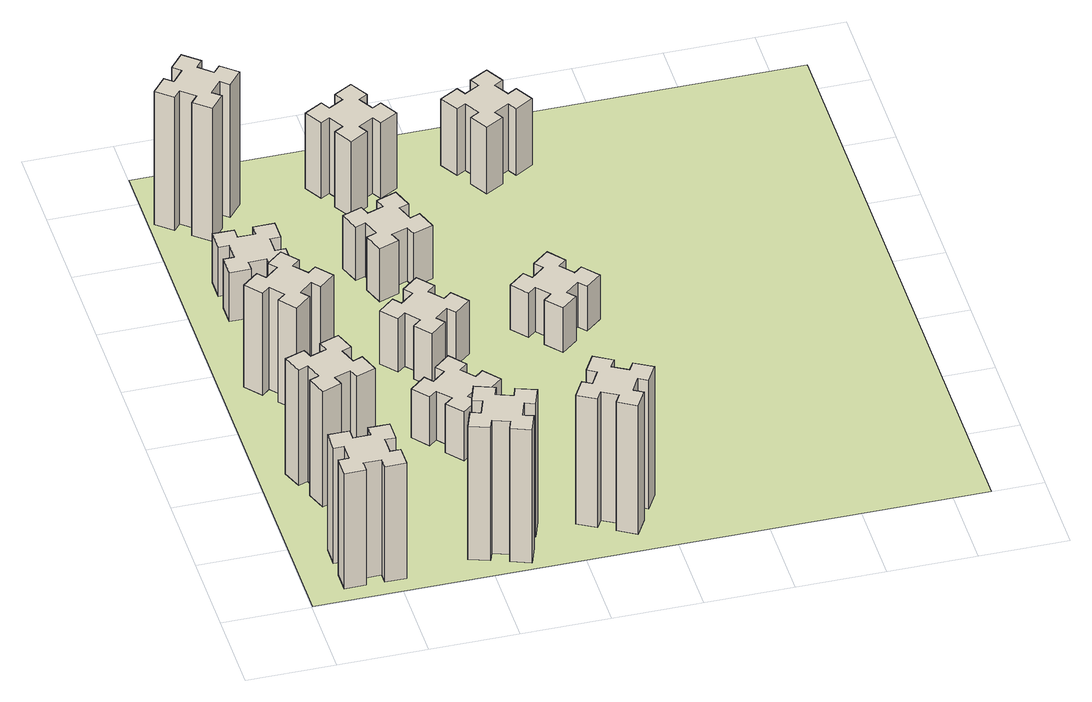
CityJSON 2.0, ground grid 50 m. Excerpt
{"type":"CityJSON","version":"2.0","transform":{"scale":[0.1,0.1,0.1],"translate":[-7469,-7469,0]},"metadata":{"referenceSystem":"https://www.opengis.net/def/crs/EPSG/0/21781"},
"CityObjects":{
"building1":{"type":"Building","attributes":{"class":"1000","function":"1000","usage":"1000","yearOfConstruction":2016,"roofType":"1000","measuredHeight":78,"storeysAboveGround":30,"storeysBelowGround":0},"geometry":[{"type":"Solid","lod":"1","boundaries":[[[[0,1,2,3,4,5,6,7,8,9,10,11,12,13,14,15,16,17,18,19]],[[17,16,20,21]],[[16,15,22,20]],[[15,14,23,22]],[[14,13,24,23]],[[13,12,25,24]],[[12,11,26,25]],[[11,10,27,26]],[[10,9,28,27]],[[9,8,29,28]],[[8,7,30,29]],[[7,6,31,30]],[[6,5,32,31]],[[5,4,33,32]],[[4,3,34,33]],[[3,2,35,34]],[[2,1,36,35]],[[1,0,37,36]],[[0,19,38,37]],[[19,18,39,38]],[[18,17,21,39]],[[24,25,26,27,28,29,30,31,32,33,34,35,36,37,38,39,21,20,22,23]]]]}]},
"building2":{"type":"Building","attributes":{"class":"1000","function":"1000","usage":"1000","yearOfConstruction":2016,"roofType":"1000","measuredHeight":78,"storeysAboveGround":30,"storeysBelowGround":0},"geometry":[{"type":"Solid","lod":"1","boundaries":[[[[40,41,42,43,44,45,46,47,48,49,50,51,52,53,54,55,56,57,58,59]],[[57,56,60,61]],[[56,55,62,60]],[[55,54,63,62]],[[54,53,64,63]],[[53,52,65,64]],[[52,51,66,65]],[[51,50,67,66]],[[50,49,68,67]],[[49,48,69,68]],[[48,47,70,69]],[[47,46,71,70]],[[46,45,72,71]],[[45,44,73,72]],[[44,43,74,73]],[[43,42,75,74]],[[42,41,76,75]],[[41,40,77,76]],[[40,59,78,77]],[[59,58,79,78]],[[58,57,61,79]],[[64,65,66,67,68,69,70,71,72,73,74,75,76,77,78,79,61,60,62,63]]]]}]},
"building3":{"type":"Building","attributes":{"class":"1000","function":"1000","usage":"1000","yearOfConstruction":2016,"roofType":"1000","measuredHeight":69,"storeysAboveGround":30,"storeysBelowGround":0},"geometry":[{"type":"Solid","lod":"1","boundaries":[[[[80,81,82,83,84,85,86,87,88,89,90,91,92,93,94,95,96,97,98,99]],[[97,96,100,101]],[[96,95,102,100]],[[95,94,103,102]],[[94,93,104,103]],[[93,92,105,104]],[[92,91,106,105]],[[91,90,107,106]],[[90,89,108,107]],[[89,88,109,108]],[[88,87,110,109]],[[87,86,111,110]],[[86,85,112,111]],[[85,84,113,112]],[[84,83,114,113]],[[83,82,115,114]],[[82,81,116,115]],[[81,80,117,116]],[[80,99,118,117]],[[99,98,119,118]],[[98,97,101,119]],[[104,105,106,107,108,109,110,111,112,113,114,115,116,117,118,119,101,100,102,103]]]]}]},
"building4":{"type":"Building","attributes":{"class":"1000","function":"1000","usage":"1000","yearOfConstruction":2016,"roofType":"1000","measuredHeight":33,"storeysAboveGround":30,"storeysBelowGround":0},"geometry":[{"type":"Solid","lod":"1","boundaries":[[[[120,121,122,123,124,125,126,127,128,129,130,131,132,133,134,135,136,137,138,139]],[[137,136,140,141]],[[136,135,142,140]],[[135,134,143,142]],[[134,133,144,143]],[[133,132,145,144]],[[132,131,146,145]],[[131,130,147,146]],[[130,129,148,147]],[[129,128,149,148]],[[128,127,150,149]],[[127,126,151,150]],[[126,125,152,151]],[[125,124,153,152]],[[124,123,154,153]],[[123,122,155,154]],[[122,121,156,155]],[[121,120,157,156]],[[120,139,158,157]],[[139,138,159,158]],[[138,137,141,159]],[[144,145,146,147,148,149,150,151,152,153,154,155,156,157,158,159,141,140,142,143]]]]}]},
"building5":{"type":"Building","attributes":{"class":"1000","function":"1000","usage":"1000","yearOfConstruction":2016,"roofType":"1000","measuredHeight":90,"storeysAboveGround":30,"storeysBelowGround":0},"geometry":[{"type":"Solid","lod":"1","boundaries":[[[[160,161,162,163,164,165,166,167,168,169,170,171,172,173,174,175,176,177,178,179]],[[177,176,180,181]],[[176,175,182,180]],[[175,174,183,182]],[[174,173,184,183]],[[173,172,185,184]],[[172,171,186,185]],[[171,170,187,186]],[[170,169,188,187]],[[169,168,189,188]],[[168,167,190,189]],[[167,166,191,190]],[[166,165,192,191]],[[165,164,193,192]],[[164,163,194,193]],[[163,162,195,194]],[[162,161,196,195]],[[161,160,197,196]],[[160,179,198,197]],[[179,178,199,198]],[[178,177,181,199]],[[184,185,186,187,188,189,190,191,192,193,194,195,196,197,198,199,181,180,182,183]]]]}]},
"building6":{"type":"Building","attributes":{"class":"1000","function":"1000","usage":"1000","yearOfConstruction":2016,"roofType":"1000","measuredHeight":90,"storeysAboveGround":30,"storeysBelowGround":0},"geometry":[{"type":"Solid","lod":"1","boundaries":[[[[200,201,202,203,204,205,206,207,208,209,210,211,212,213,214,215,216,217,218,219]],[[217,216,220,221]],[[216,215,222,220]],[[215,214,223,222]],[[214,213,224,223]],[[213,212,225,224]],[[212,211,226,225]],[[211,210,227,226]],[[210,209,228,227]],[[209,208,229,228]],[[208,207,230,229]],[[207,206,231,230]],[[206,205,232,231]],[[205,204,233,232]],[[204,203,234,233]],[[203,202,235,234]],[[202,201,236,235]],[[201,200,237,236]],[[200,219,238,237]],[[219,218,239,238]],[[218,217,221,239]],[[224,225,226,227,228,229,230,231,232,233,234,235,236,237,238,239,221,220,222,223]]]]}]},
"building7":{"type":"Building","attributes":{"class":"1000","function":"1000","usage":"1000","yearOfConstruction":2016,"roofType":"1000","measuredHeight":33,"storeysAboveGround":30,"storeysBelowGround":0},"geometry":[{"type":"Solid","lod":"1","boundaries":[[[[240,241,242,243,244,245,246,247,248,249,250,251,252,253,254,255,256,257,258,259]],[[257,256,260,261]],[[256,255,262,260]],[[255,254,263,262]],[[254,253,264,263]],[[253,252,265,264]],[[252,251,266,265]],[[251,250,267,266]],[[250,249,268,267]],[[249,248,269,268]],[[248,247,270,269]],[[247,246,271,270]],[[246,245,272,271]],[[245,244,273,272]],[[244,243,274,273]],[[243,242,275,274]],[[242,241,276,275]],[[241,240,277,276]],[[240,259,278,277]],[[259,258,279,278]],[[258,257,261,279]],[[264,265,266,267,268,269,270,271,272,273,274,275,276,277,278,279,261,260,262,263]]]]}]},
"building8":{"type":"Building","attributes":{"class":"1000","function":"1000","usage":"1000","yearOfConstruction":2016,"roofType":"1000","measuredHeight":36,"storeysAboveGround":30,"storeysBelowGround":0},"geometry":[{"type":"Solid","lod":"1","boundaries":[[[[280,281,282,283,284,285,286,287,288,289,290,291,292,293,294,295,296,297,298,299]],[[297,296,300,301]],[[296,295,302,300]],[[295,294,303,302]],[[294,293,304,303]],[[293,292,305,304]],[[292,291,306,305]],[[291,290,307,306]],[[290,289,308,307]],[[289,288,309,308]],[[288,287,310,309]],[[287,286,311,310]],[[286,285,312,311]],[[285,284,313,312]],[[284,283,314,313]],[[283,282,315,314]],[[282,281,316,315]],[[281,280,317,316]],[[280,299,318,317]],[[299,298,319,318]],[[298,297,301,319]],[[304,305,306,307,308,309,310,311,312,313,314,315,316,317,318,319,301,300,302,303]]]]}]},
"building9":{"type":"Building","attributes":{"class":"1000","function":"1000","usage":"1000","yearOfConstruction":2016,"roofType":"1000","measuredHeight":87,"storeysAboveGround":30,"storeysBelowGround":0},"geometry":[{"type":"Solid","lod":"1","boundaries":[[[[320,321,322,323,324,325,326,327,328,329,330,331,332,333,334,335,336,337,338,339]],[[337,336,340,341]],[[336,335,342,340]],[[335,334,343,342]],[[334,333,344,343]],[[333,332,345,344]],[[332,331,346,345]],[[331,330,347,346]],[[330,329,348,347]],[[329,328,349,348]],[[328,327,350,349]],[[327,326,351,350]],[[326,325,352,351]],[[325,324,353,352]],[[324,323,354,353]],[[323,322,355,354]],[[322,321,356,355]],[[321,320,357,356]],[[320,339,358,357]],[[339,338,359,358]],[[338,337,341,359]],[[344,345,346,347,348,349,350,351,352,353,354,355,356,357,358,359,341,340,342,343]]]]}]},
"building10":{"type":"Building","attributes":{"class":"1000","function":"1000","usage":"1000","yearOfConstruction":2016,"roofType":"1000","measuredHeight":36,"storeysAboveGround":30,"storeysBelowGround":0},"geometry":[{"type":"Solid","lod":"1","boundaries":[[[[360,361,362,363,364,365,366,367,368,369,370,371,372,373,374,375,376,377,378,379]],[[377,376,380,381]],[[376,375,382,380]],[[375,374,383,382]],[[374,373,384,383]],[[373,372,385,384]],[[372,371,386,385]],[[371,370,387,386]],[[370,369,388,387]],[[369,368,389,388]],[[368,367,390,389]],[[367,366,391,390]],[[366,365,392,391]],[[365,364,393,392]],[[364,363,394,393]],[[363,362,395,394]],[[362,361,396,395]],[[361,360,397,396]],[[360,379,398,397]],[[379,378,399,398]],[[378,377,381,399]],[[384,385,386,387,388,389,390,391,392,393,394,395,396,397,398,399,381,380,382,383]]]]}]},
"building11":{"type":"Building","attributes":{"class":"1000","function":"1000","usage":"1000","yearOfConstruction":2016,"roofType":"1000","measuredHeight":51,"storeysAboveGround":30,"storeysBelowGround":0},"geometry":[{"type":"Solid","lod":"1","boundaries":[[[[400,401,402,403,404,405,406,407,408,409,410,411,412,413,414,415,416,417,418,419]],[[417,416,420,421]],[[416,415,422,420]],[[415,414,423,422]],[[414,413,424,423]],[[413,412,425,424]],[[412,411,426,425]],[[411,410,427,426]],[[410,409,428,427]],[[409,408,429,428]],[[408,407,430,429]],[[407,406,431,430]],[[406,405,432,431]],[[405,404,433,432]],[[404,403,434,433]],[[403,402,435,434]],[[402,401,436,435]],[[401,400,437,436]],[[400,419,438,437]],[[419,418,439,438]],[[418,417,421,439]],[[424,425,426,427,428,429,430,431,432,433,434,435,436,437,438,439,421,420,422,423]]]]}]},
"building12":{"type":"Building","attributes":{"class":"1000","function":"1000","usage":"1000","yearOfConstruction":2016,"roofType":"1000","measuredHeight":30,"storeysAboveGround":30,"storeysBelowGround":0},"geometry":[{"type":"Solid","lod":"1","boundaries":[[[[440,441,442,443,444,445,446,447,448,449,450,451,452,453,454,455,456,457,458,459]],[[457,456,460,461]],[[456,455,462,460]],[[455,454,463,462]],[[454,453,464,463]],[[453,452,465,464]],[[452,451,466,465]],[[451,450,467,466]],[[450,449,468,467]],[[449,448,469,468]],[[448,447,470,469]],[[447,446,471,470]],[[446,445,472,471]],[[445,444,473,472]],[[444,443,474,473]],[[443,442,475,474]],[[442,441,476,475]],[[441,440,477,476]],[[440,459,478,477]],[[459,458,479,478]],[[458,457,461,479]],[[464,465,466,467,468,469,470,471,472,473,474,475,476,477,478,479,461,460,462,463]]]]}]},
"building13":{"type":"Building","attributes":{"class":"1000","function":"1000","usage":"1000","yearOfConstruction":2016,"roofType":"1000","measuredHeight":45,"storeysAboveGround":30,"storeysBelowGround":0},"geometry":[{"type":"Solid","lod":"1","boundaries":[[[[480,481,482,483,484,485,486,487,488,489,490,491,492,493,494,495,496,497,498,499]],[[497,496,500,501]],[[496,495,502,500]],[[495,494,503,502]],[[494,493,504,503]],[[493,492,505,504]],[[492,491,506,505]],[[491,490,507,506]],[[490,489,508,507]],[[489,488,509,508]],[[488,487,510,509]],[[487,486,511,510]],[[486,485,512,511]],[[485,484,513,512]],[[484,483,514,513]],[[483,482,515,514]],[[482,481,516,515]],[[481,480,517,516]],[[480,499,518,517]],[[499,498,519,518]],[[498,497,501,519]],[[504,505,506,507,508,509,510,511,512,513,514,515,516,517,518,519,501,500,502,503]]]]}]},
"landuse1":{"type":"LandUse","attributes":{"name":"plot1","function":"1010"},"geometry":[{"type":"MultiSurface","lod":"1","boundaries":[[[520,521,522,523]]]}]}
},
"vertices":[
[265,325,0],[265,225,0],[205,225,0],[205,105,0],[325,105,0],[325,165,0],[425,165,0],[425,105,0],[545,105,0],[545,225,0],[485,225,0],[485,325,0],[545,325,0],[545,445,0],[425,445,0],[425,385,0],[325,385,0],[325,445,0],[205,445,0],[205,325,0],[325,385,780],[325,445,780],[425,385,780],[425,445,780],[545,445,780],[545,325,780],[485,325,780],[485,225,780],[545,225,780],[545,105,780],[425,105,780],[425,165,780],[325,165,780],[325,105,780],[205,105,780],[205,225,780],[265,225,780],[265,325,780],[205,325,780],[205,445,780],
[255,1025,0],[289,931,0],[233,910,0],[274,797,0],[387,839,0],[366,895,0],[460,929,0],[480,873,0],[593,914,0],[552,1027,0],[496,1006,0],[462,1100,0],[518,1120,0],[477,1233,0],[364,1192,0],[385,1136,0],[291,1102,0],[270,1158,0],[157,1117,0],[199,1004,0],[291,1102,780],[270,1158,780],[385,1136,780],[364,1192,780],[477,1233,780],[518,1120,780],[462,1100,780],[496,1006,780],[552,1027,780],[593,914,780],[480,873,780],[460,929,780],[366,895,780],[387,839,780],[274,797,780],[233,910,780],[289,931,780],[255,1025,780],[199,1004,780],[157,1117,780],
[492,1888,0],[427,1964,0],[473,2003,0],[396,2095,0],[304,2018,0],[343,1972,0],[266,1907,0],[228,1953,0],[136,1876,0],[213,1784,0],[259,1823,0],[323,1746,0],[277,1708,0],[354,1616,0],[446,1693,0],[408,1739,0],[484,1803,0],[523,1757,0],[615,1834,0],[538,1926,0],[484,1803,690],[523,1757,690],[408,1739,690],[446,1693,690],[354,1616,690],[277,1708,690],[323,1746,690],[259,1823,690],[213,1784,690],[136,1876,690],[228,1953,690],[266,1907,690],[343,1972,690],[304,2018,690],[396,2095,690],[473,2003,690],[427,1964,690],[492,1888,690],[538,1926,690],[615,1834,690],
[485,2545,0],[485,2645,0],[545,2645,0],[545,2765,0],[425,2765,0],[425,2705,0],[325,2705,0],[325,2765,0],[205,2765,0],[205,2645,0],[265,2645,0],[265,2545,0],[205,2545,0],[205,2425,0],[325,2425,0],[325,2485,0],[425,2485,0],[425,2425,0],[545,2425,0],[545,2545,0],[425,2485,330],[425,2425,330],[325,2485,330],[325,2425,330],[205,2425,330],[205,2545,330],[265,2545,330],[265,2645,330],[205,2645,330],[205,2765,330],[325,2765,330],[325,2705,330],[425,2705,330],[425,2765,330],[545,2765,330],[545,2645,330],[485,2645,330],[485,2545,330],[545,2545,330],[545,2425,330],
[1029,360,0],[995,266,0],[939,287,0],[897,174,0],[1010,133,0],[1031,189,0],[1125,155,0],[1104,99,0],[1217,57,0],[1258,170,0],[1202,191,0],[1236,285,0],[1292,264,0],[1333,377,0],[1220,418,0],[1200,362,0],[1106,396,0],[1127,452,0],[1014,493,0],[973,380,0],[1106,396,900],[1127,452,900],[1200,362,900],[1220,418,900],[1333,377,900],[1292,264,900],[1236,285,900],[1202,191,900],[1258,170,900],[1217,57,900],[1104,99,900],[1125,155,900],[1031,189,900],[1010,133,900],[897,174,900],[939,287,900],[995,266,900],[1029,360,900],[973,380,900],[1014,493,900],
[384,3387,0],[308,3452,0],[346,3498,0],[254,3575,0],[177,3483,0],[223,3444,0],[159,3368,0],[113,3406,0],[36,3314,0],[128,3237,0],[166,3283,0],[243,3219,0],[204,3173,0],[296,3096,0],[373,3188,0],[327,3226,0],[392,3303,0],[438,3264,0],[515,3356,0],[423,3433,0],[392,3303,900],[438,3264,900],[327,3226,900],[373,3188,900],[296,3096,900],[204,3173,900],[243,3219,900],[166,3283,900],[128,3237,900],[36,3314,900],[113,3406,900],[159,3368,900],[223,3444,900],[177,3483,900],[254,3575,900],[346,3498,900],[308,3452,900],[384,3387,900],[423,3433,900],[515,3356,900],
[1083,1332,0],[1006,1267,0],[968,1313,0],[876,1236,0],[953,1144,0],[999,1183,0],[1063,1106,0],[1017,1068,0],[1094,976,0],[1186,1053,0],[1148,1099,0],[1224,1163,0],[1263,1117,0],[1355,1194,0],[1278,1286,0],[1232,1248,0],[1167,1324,0],[1213,1363,0],[1136,1455,0],[1044,1378,0],[1167,1324,330],[1213,1363,330],[1232,1248,330],[1278,1286,330],[1355,1194,330],[1263,1117,330],[1224,1163,330],[1148,1099,330],[1186,1053,330],[1094,976,330],[1017,1068,330],[1063,1106,330],[999,1183,330],[953,1144,330],[876,1236,330],[968,1313,330],[1006,1267,330],[1083,1332,330],[1044,1378,330],[1136,1455,330],
[1083,1972,0],[1006,1907,0],[968,1953,0],[876,1876,0],[953,1784,0],[999,1823,0],[1063,1746,0],[1017,1708,0],[1094,1616,0],[1186,1693,0],[1148,1739,0],[1224,1803,0],[1263,1757,0],[1355,1834,0],[1278,1926,0],[1232,1888,0],[1167,1964,0],[1213,2003,0],[1136,2095,0],[1044,2018,0],[1167,1964,360],[1213,2003,360],[1232,1888,360],[1278,1926,360],[1355,1834,360],[1263,1757,360],[1224,1803,360],[1148,1739,360],[1186,1693,360],[1094,1616,360],[1017,1708,360],[1063,1746,360],[999,1823,360],[953,1784,360],[876,1876,360],[968,1953,360],[1006,1907,360],[1083,1972,360],[1044,2018,360],[1136,2095,360],
[1657,305,0],[1744,255,0],[1714,203,0],[1818,143,0],[1878,247,0],[1826,277,0],[1876,364,0],[1928,334,0],[1988,438,0],[1884,498,0],[1854,446,0],[1767,496,0],[1797,548,0],[1693,608,0],[1633,504,0],[1685,474,0],[1635,387,0],[1583,417,0],[1523,313,0],[1627,253,0],[1635,387,870],[1583,417,870],[1685,474,870],[1633,504,870],[1693,608,870],[1797,548,870],[1767,496,870],[1854,446,870],[1884,498,870],[1988,438,870],[1928,334,870],[1876,364,870],[1826,277,870],[1878,247,870],[1818,143,870],[1714,203,870],[1744,255,870],[1657,305,870],[1627,253,870],[1523,313,870],
[1106,2475,0],[1200,2509,0],[1220,2453,0],[1333,2494,0],[1292,2607,0],[1236,2586,0],[1202,2680,0],[1258,2700,0],[1217,2813,0],[1104,2772,0],[1125,2716,0],[1031,2682,0],[1010,2738,0],[897,2697,0],[939,2584,0],[995,2605,0],[1029,2511,0],[973,2490,0],[1014,2377,0],[1127,2419,0],[1029,2511,360],[973,2490,360],[995,2605,360],[939,2584,360],[897,2697,360],[1010,2738,360],[1031,2682,360],[1125,2716,360],[1104,2772,360],[1217,2813,360],[1258,2700,360],[1202,2680,360],[1236,2586,360],[1292,2607,360],[1333,2494,360],[1220,2453,360],[1200,2509,360],[1106,2475,360],[1127,2419,360],[1014,2377,360],
[995,3324,0],[1045,3237,0],[993,3207,0],[1053,3103,0],[1157,3163,0],[1127,3215,0],[1214,3265,0],[1244,3213,0],[1348,3273,0],[1288,3377,0],[1236,3347,0],[1186,3434,0],[1238,3464,0],[1178,3568,0],[1074,3508,0],[1104,3456,0],[1017,3406,0],[987,3458,0],[883,3398,0],[943,3294,0],[1017,3406,510],[987,3458,510],[1104,3456,510],[1074,3508,510],[1178,3568,510],[1238,3464,510],[1186,3434,510],[1236,3347,510],[1288,3377,510],[1348,3273,510],[1244,3213,510],[1214,3265,510],[1127,3215,510],[1157,3163,510],[1053,3103,510],[993,3207,510],[1045,3237,510],[995,3324,510],[943,3294,510],[883,3398,510],
[1972,1988,0],[1907,2064,0],[1953,2103,0],[1876,2195,0],[1784,2118,0],[1823,2072,0],[1746,2007,0],[1708,2053,0],[1616,1976,0],[1693,1884,0],[1739,1923,0],[1803,1846,0],[1757,1808,0],[1834,1716,0],[1926,1793,0],[1888,1839,0],[1964,1903,0],[2003,1857,0],[2095,1934,0],[2018,2026,0],[1964,1903,300],[2003,1857,300],[1888,1839,300],[1926,1793,300],[1834,1716,300],[1757,1808,300],[1803,1846,300],[1739,1923,300],[1693,1884,300],[1616,1976,300],[1708,2053,300],[1746,2007,300],[1823,2072,300],[1784,2118,300],[1876,2195,300],[1953,2103,300],[1907,2064,300],[1972,1988,300],[2018,2026,300],[2095,1934,300],
[1844,3456,0],[1757,3406,0],[1727,3458,0],[1623,3398,0],[1683,3294,0],[1735,3324,0],[1785,3237,0],[1733,3207,0],[1793,3103,0],[1897,3163,0],[1867,3215,0],[1954,3265,0],[1984,3213,0],[2088,3273,0],[2028,3377,0],[1976,3347,0],[1926,3434,0],[1978,3464,0],[1918,3568,0],[1814,3508,0],[1926,3434,450],[1978,3464,450],[1976,3347,450],[2028,3377,450],[2088,3273,450],[1984,3213,450],[1954,3265,450],[1867,3215,450],[1897,3163,450],[1793,3103,450],[1733,3207,450],[1785,3237,450],[1735,3324,450],[1683,3294,450],[1623,3398,450],[1727,3458,450],[1757,3406,450],[1844,3456,450],[1814,3508,450],[1918,3568,450],
[5,3705,0],[3705,3705,0],[3705,5,0],[5,5,0]
]}
